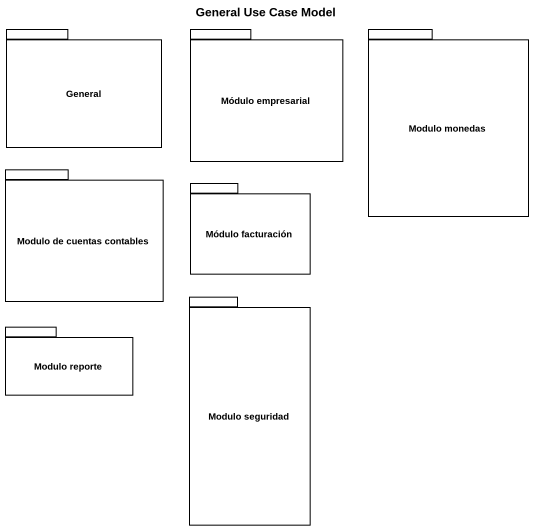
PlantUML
@startuml
title General Use Case Model
package General {
}
package "Módulo empresarial" as Módulo_empresarial {
}
package "Modulo monedas" as Modulo_monedas {
}
package "Modulo de cuentas contables" as Modulo_de_cuentas_contables {
}
package "Módulo facturación" as Módulo_facturación {
}
package "Modulo seguridad" as Modulo_seguridad {
}
package "Modulo reporte" as Modulo_reporte {
}
@enduml
